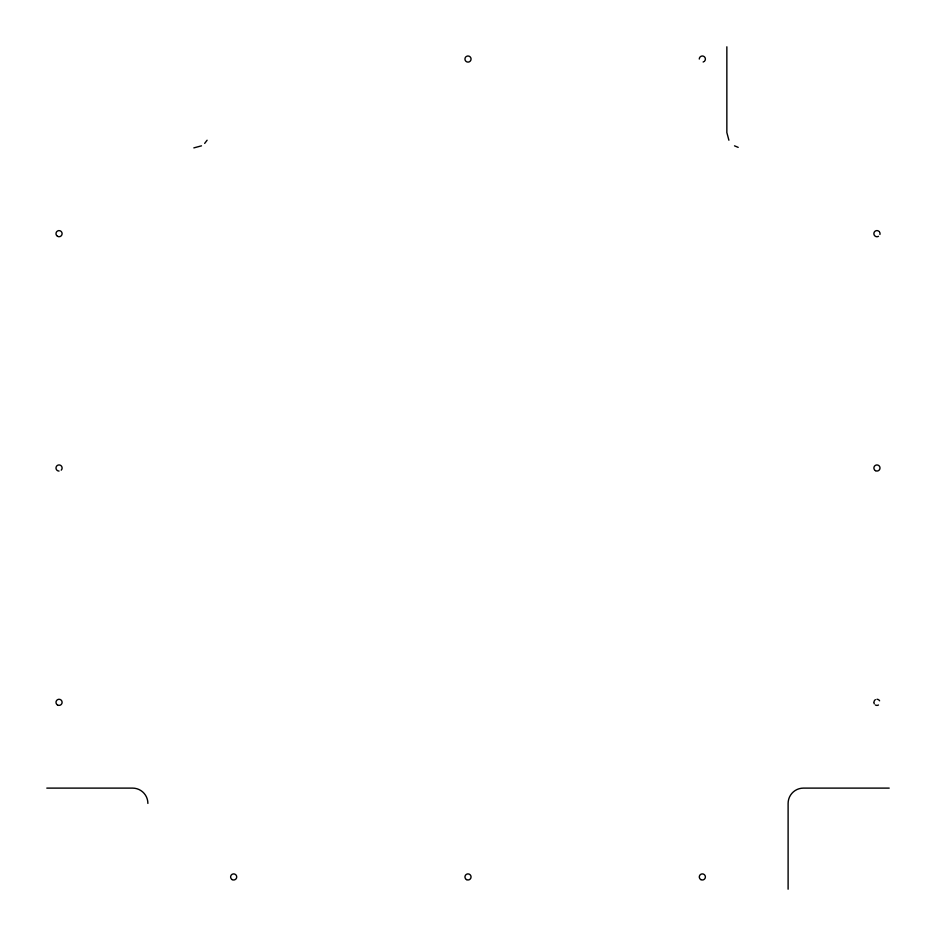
<?xml version="1.0" encoding="UTF-8"?>
<svg xmlns="http://www.w3.org/2000/svg" width="936" height="936" viewBox="0 0 936 936"><rect width="100%" height="100%" fill="white"/><g stroke="black" fill="none" stroke-linecap="round" stroke-linejoin="round"><path stroke-width="1.4" d="M873.885 702.339L874.294 700.807M204.668 143.407L207.102 140.224M874.786 700.175L875.417 699.683M201.497 145.84L193.834 147.888M703.135 62.01L703.872 61.706M46.8 788.112L132.573 788.112A15.315 15.315 0 0 1 147.888 803.427M889.2 788.112L803.427 788.112A15.315 15.315 0 0 0 788.112 803.427L788.112 889.2M734.503 145.84L738.2 147.362M728.898 140.224L726.851 132.573L726.851 46.8M873.99 703.135L874.294 703.872M59.05 471.065A3.065 3.065 0 0 1 56.09 467.204A3.065 3.065 0 0 1 60.583 465.344A3.065 3.065 0 0 1 61.214 470.164M466.467 56.394A3.065 3.065 0 0 1 471.054 58.781A3.065 3.065 0 0 1 466.947 61.928A3.065 3.065 0 0 1 465.835 56.885M879.594 232.128A3.065 3.065 0 0 1 879.91 234.456M878.483 236.317A3.065 3.065 0 0 1 874.435 235.416A3.065 3.065 0 0 1 874.973 231.309A3.065 3.065 0 0 1 879.115 231.496M699.274 59.05A3.065 3.065 0 0 1 703.509 56.218A3.065 3.065 0 0 1 704.504 61.214M878.483 704.995A3.065 3.065 0 0 1 875.417 704.995M876.95 699.274A3.065 3.065 0 0 1 879.594 700.807M700.807 879.594A3.065 3.065 0 0 0 705.405 876.95A3.065 3.065 0 0 0 700.807 874.294A3.065 3.065 0 0 0 700.807 879.594M57.517 704.995A3.065 3.065 0 0 0 62.115 702.339A3.065 3.065 0 0 0 57.517 699.683A3.065 3.065 0 0 0 57.517 704.995M466.467 879.594A3.065 3.065 0 0 0 471.065 876.95A3.065 3.065 0 0 0 466.467 874.294A3.065 3.065 0 0 0 466.467 879.594M57.517 236.317A3.065 3.065 0 0 0 62.115 233.661A3.065 3.065 0 0 0 57.517 231.005A3.065 3.065 0 0 0 57.517 236.317M875.417 470.656A3.065 3.065 0 0 0 880.015 468A3.065 3.065 0 0 0 875.417 465.344A3.065 3.065 0 0 0 875.417 470.656M232.128 879.594A3.065 3.065 0 0 0 236.726 876.95A3.065 3.065 0 0 0 232.128 874.294A3.065 3.065 0 0 0 232.128 879.594"/></g></svg>
